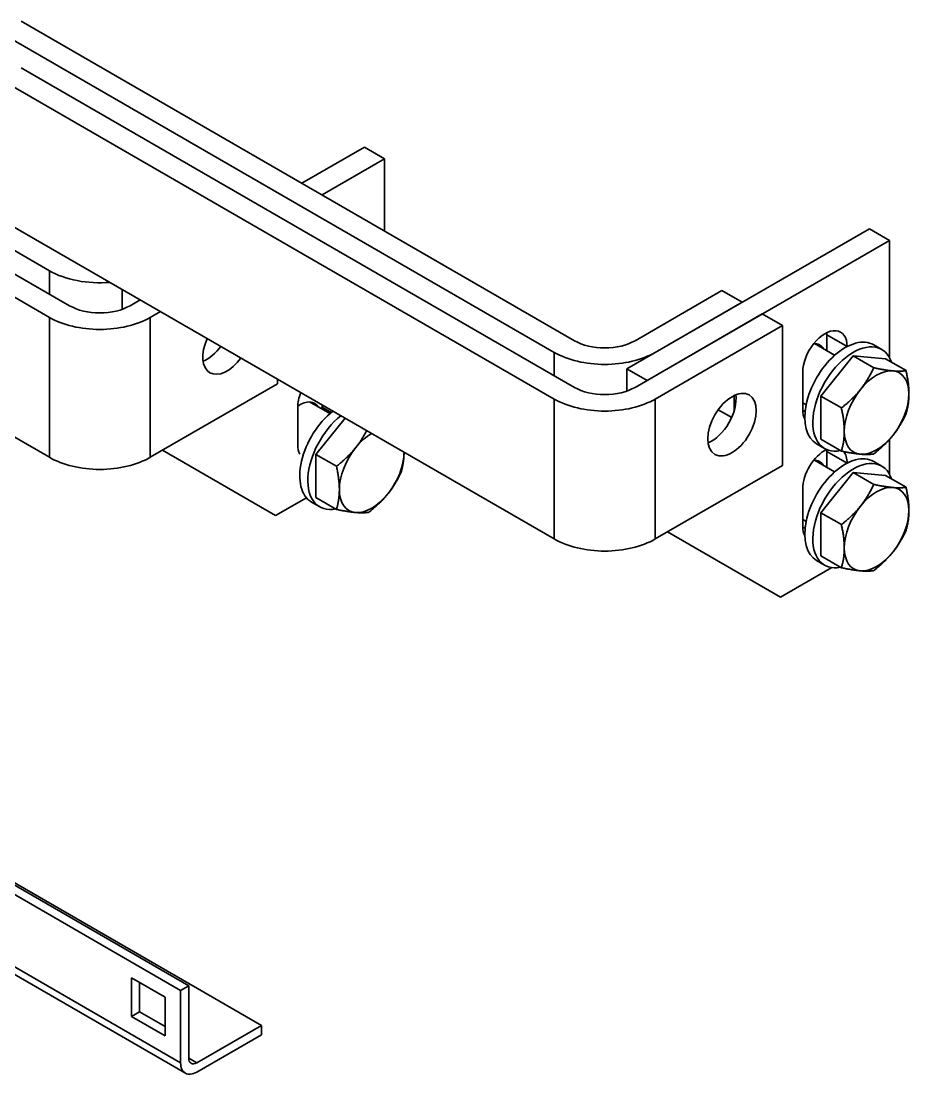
# Model space of a CAD drawing. Header units: millimetres. Extents: x -116965 to 323937, y 291661 to 566926.
# Drawn here: x -11643.5 to -11488.1, y 302155.3 to 302339.8 of the extents above; entities that cross this region are included whole.
import ezdxf

# ---------------------------------------------------------------- set-up
doc = ezdxf.new("R2010")
doc.units = ezdxf.units.MM
doc.layers.add('Visible Edges(Schneider)', color=7, linetype='Continuous', lineweight=35)
doc.layers.add('Visible Tangent Edges(Schneider)', color=7, linetype='Continuous', lineweight=35)

msp = doc.modelspace()

# ---------------------------------------------------------------- linework, layer by layer
at = {"layer": 'Visible Edges(Schneider)'}
for p, q in [((-11643.54578, 302339.763019), (-11546.672151, 302283.833003)), ((-11550.207685, 302281.791761), (-11647.081314, 302337.721777)), ((-11643.54578, 302331.598053), (-11546.672151, 302275.668037)), ((-11550.207685, 302273.626795), (-11647.081314, 302329.556811)), ((-11583.441703, 302317.717611), (-11594.401858, 302311.389762)), ((-11579.906169, 302315.676369), (-11583.441703, 302317.717611)), ((-11590.866324, 302309.348521), (-11579.906169, 302315.676369)), ((-11579.906169, 302315.676369), (-11579.906169, 302303.020672)), ((-11647.081314, 302305.061914), (-11550.207685, 302249.131898)), ((-11638.596032, 302296.080451), (-11650.616848, 302303.020672)), ((-11495.053356, 302303.428921), (-11537.479763, 302278.934023)), ((-11491.517822, 302301.387679), (-11495.053356, 302303.428921)), ((-11533.944229, 302276.892782), (-11491.517822, 302301.387679)), ((-11491.517822, 302301.387679), (-11491.517822, 302280.860056)), ((-11647.081314, 302296.896948), (-11635.060498, 302289.956727)), ((-11638.596032, 302287.915486), (-11650.616848, 302294.855707)), ((-11625.86811, 302292.814465), (-11625.86811, 302289.316113)), ((-11536.065549, 302283.833003), (-11520.862753, 302292.610341)), ((-11520.862753, 302292.610341), (-11517.327219, 302290.5691)), ((-11624.453897, 302289.956727), (-11622.68613, 302290.977348)), ((-11517.327219, 302290.5691), (-11532.530015, 302281.791761)), ((-11619.150596, 302288.936106), (-11620.918363, 302287.915486)), ((-11536.065549, 302275.668037), (-11513.791685, 302288.527858)), ((-11513.791685, 302288.527858), (-11510.256151, 302286.486617)), ((-11510.256151, 302286.486617), (-11532.530015, 302273.626795)), ((-11510.256151, 302286.486617), (-11510.256151, 302261.991719)), ((-11501.126123, 302281.273419), (-11504.667455, 302283.318008)), ((-11502.477977, 302282.053912), (-11502.477977, 302284.853623)), ((-11498.942443, 302282.812382), (-11498.942443, 302282.802169)), ((-11492.881783, 302282.28705), (-11494.295996, 302283.103546)), ((-11503.538637, 302274.132045), (-11497.881783, 302281.169268)), ((-11497.881783, 302281.169268), (-11494.285813, 302279.093134)), ((-11497.881783, 302281.169268), (-11492.224929, 302280.664018)), ((-11492.224929, 302280.664018), (-11488.628959, 302278.587884)), ((-11537.479763, 302278.934023), (-11537.479763, 302275.027422)), ((-11533.944229, 302276.892782), (-11537.479763, 302278.934023)), ((-11506.720618, 302271.789678), (-11506.720618, 302278.321651)), ((-11620.918363, 302263.420588), (-11598.644499, 302276.280409)), ((-11598.644499, 302276.280409), (-11598.644499, 302277.096906)), ((-11518.741433, 302274.222128), (-11518.741433, 302271.464781)), ((-11503.538637, 302274.132045), (-11499.942668, 302272.055911)), ((-11503.538637, 302266.589573), (-11503.538637, 302274.132045)), ((-11595.108965, 302265.665954), (-11595.108965, 302272.197926)), ((-11589.514471, 302271.067212), (-11593.055802, 302273.1118)), ((-11590.866324, 302272.197926), (-11590.866324, 302272.606175)), ((-11506.126123, 302272.613165), (-11506.720618, 302272.956396)), ((-11650.616848, 302270.360809), (-11638.596032, 302263.420588)), ((-11591.926985, 302263.925838), (-11586.824933, 302270.272876)), ((-11503.538637, 302266.589573), (-11499.942668, 302264.513439)), ((-11502.881783, 302264.966541), (-11504.295996, 302265.783038)), ((-11491.517822, 302266.568136), (-11491.517822, 302260.447642)), ((-11598.998052, 302253.214381), (-11618.797042, 302264.645333)), ((-11591.926985, 302263.925838), (-11588.331015, 302261.849704)), ((-11591.926985, 302256.383366), (-11591.926985, 302263.925838)), ((-11501.126123, 302260.861005), (-11504.667455, 302262.905593)), ((-11502.477977, 302261.641498), (-11502.477977, 302264.441209)), ((-11532.530015, 302249.131898), (-11510.256151, 302261.991719)), ((-11498.942443, 302262.399967), (-11498.942443, 302262.389755)), ((-11492.881783, 302261.874635), (-11494.295996, 302262.691132)), ((-11503.538637, 302253.719631), (-11497.881783, 302260.756853)), ((-11497.881783, 302260.756853), (-11494.285813, 302258.680719)), ((-11497.881783, 302260.756853), (-11492.224929, 302260.251603)), ((-11492.224929, 302260.251603), (-11488.628959, 302258.175469)), ((-11506.720618, 302251.377264), (-11506.720618, 302257.909236)), ((-11593.58985, 302256.336808), (-11598.998052, 302253.214381)), ((-11591.27013, 302254.760334), (-11592.684344, 302255.576831)), ((-11591.926985, 302256.383366), (-11588.331015, 302254.307232)), ((-11503.538637, 302253.719631), (-11499.942668, 302251.643497)), ((-11503.538637, 302246.177158), (-11503.538637, 302253.719631)), ((-11506.126123, 302252.200751), (-11506.720618, 302252.543982)), ((-11510.609705, 302238.925691), (-11530.408695, 302250.356643)), ((-11502.881783, 302244.554127), (-11504.295996, 302245.370623)), ((-11503.538637, 302246.177158), (-11499.942668, 302244.101025)), ((-11501.606699, 302244.123579), (-11510.609705, 302238.925691)), ((-11615.615062, 302170.135854), (-11665.112537, 302198.713234)), ((-11663.698323, 302199.529731), (-11614.200848, 302170.95235)), ((-11663.34477, 302199.733855), (-11601.472926, 302164.012129)), ((-11675.012031, 302190.420197), (-11614.786635, 302155.649048)), ((-11624.206409, 302172.360807), (-11618.337423, 302168.972346)), ((-11624.206409, 302165.583885), (-11624.206409, 302172.360807)), ((-11622.792196, 302171.54431), (-11622.792196, 302166.400382)), ((-11614.200848, 302170.95235), (-11615.615062, 302170.135854)), ((-11614.200848, 302170.95235), (-11614.200848, 302158.296653)), ((-11618.337423, 302168.972346), (-11618.337423, 302162.195425)), ((-11615.615062, 302157.480157), (-11615.615062, 302170.135854)), ((-11622.792196, 302166.400382), (-11624.206409, 302165.583885)), ((-11618.337423, 302162.195425), (-11624.206409, 302165.583885)), ((-11622.792196, 302166.400382), (-11618.337423, 302163.828418)), ((-11612.786635, 302157.480157), (-11601.472926, 302164.012129)), ((-11601.472926, 302164.012129), (-11601.472926, 302162.379136)), ((-11601.472926, 302162.379136), (-11612.786635, 302155.847164))]:
    msp.add_line(p, q, dxfattribs=at)
at = {"layer": 'Visible Edges(Schneider)', "flags": 128}
for points in [[(-11496.608991, 302275.282816), (-11496.496488, 302275.424365), (-11496.385991, 302275.566586), (-11496.277397, 302275.709585), (-11496.170608, 302275.853468), (-11496.065526, 302275.998342), (-11495.962062, 302276.144315), (-11495.860126, 302276.291492), (-11495.759632, 302276.439987), (-11495.660497, 302276.589906), (-11495.56264, 302276.741365), (-11495.465984, 302276.894476), (-11495.370451, 302277.049358), (-11495.275967, 302277.20613), (-11495.182459, 302277.364913), (-11495.089855, 302277.525834), (-11494.998086, 302277.689023), (-11494.907082, 302277.854611), (-11494.816774, 302278.022738), (-11494.727097, 302278.193544), (-11494.637981, 302278.367178), (-11494.549362, 302278.543791), (-11494.461171, 302278.723544), (-11494.373344, 302278.906601), (-11494.285813, 302279.093134)], [(-11494.285813, 302279.093134), (-11494.113024, 302279.056896), (-11493.944161, 302279.02204), (-11493.779059, 302278.988526), (-11493.617561, 302278.956318), (-11493.459516, 302278.925382), (-11493.304782, 302278.895687), (-11493.153221, 302278.867203), (-11493.004702, 302278.839903), (-11492.859099, 302278.813762), (-11492.71629, 302278.788756), (-11492.57616, 302278.764864), (-11492.438597, 302278.742065), (-11492.303492, 302278.720341), (-11492.170743, 302278.699678), (-11492.040248, 302278.680058), (-11491.91191, 302278.66147), (-11491.785636, 302278.6439), (-11491.661335, 302278.627341), (-11491.538917, 302278.611782), (-11491.418296, 302278.597217), (-11491.299389, 302278.583639), (-11491.182113, 302278.571046), (-11491.066388, 302278.559434), (-11490.952136, 302278.548803)], [(-11490.952136, 302278.548803), (-11490.839633, 302278.539181), (-11490.729136, 302278.530588), (-11490.620543, 302278.523007), (-11490.513753, 302278.516426), (-11490.408672, 302278.510832), (-11490.305208, 302278.506217), (-11490.203272, 302278.502569), (-11490.102778, 302278.499884), (-11490.003642, 302278.498156), (-11489.905786, 302278.49738), (-11489.80913, 302278.497554), (-11489.713597, 302278.498678), (-11489.619112, 302278.500751), (-11489.525604, 302278.503776), (-11489.433001, 302278.507756), (-11489.341232, 302278.512696), (-11489.250227, 302278.518602), (-11489.15992, 302278.525483), (-11489.070242, 302278.533348), (-11488.981127, 302278.542208), (-11488.892507, 302278.552077), (-11488.804317, 302278.562968), (-11488.71649, 302278.574897), (-11488.628959, 302278.587884)], [(-11488.628959, 302278.587884), (-11488.58633, 302278.389726), (-11488.545811, 302278.195206), (-11488.507356, 302278.004141), (-11488.470917, 302277.816358), (-11488.436452, 302277.631686), (-11488.403924, 302277.449965), (-11488.373297, 302277.271037), (-11488.34454, 302277.094752), (-11488.317623, 302276.920963), (-11488.29252, 302276.749529), (-11488.269209, 302276.580311), (-11488.247669, 302276.413177), (-11488.227883, 302276.247995), (-11488.209837, 302276.084639), (-11488.193518, 302275.922983), (-11488.178917, 302275.762904), (-11488.166027, 302275.604283), (-11488.154844, 302275.447002), (-11488.145367, 302275.290942), (-11488.137597, 302275.135989), (-11488.131539, 302274.982026), (-11488.127198, 302274.82894), (-11488.124584, 302274.676617), (-11488.123709, 302274.524942)], [(-11499.942667, 302272.055911), (-11499.769878, 302272.19322), (-11499.601015, 302272.329491), (-11499.435913, 302272.464838), (-11499.274415, 302272.599376), (-11499.11637, 302272.733213), (-11498.961636, 302272.86646), (-11498.810075, 302272.999221), (-11498.661556, 302273.131604), (-11498.515953, 302273.263711), (-11498.373144, 302273.395646), (-11498.233014, 302273.527512), (-11498.095451, 302273.659412), (-11497.960346, 302273.791447), (-11497.827597, 302273.92372), (-11497.697102, 302274.056335), (-11497.568765, 302274.189395), (-11497.44249, 302274.323004), (-11497.318189, 302274.45727), (-11497.195771, 302274.592299), (-11497.07515, 302274.728201), (-11496.956243, 302274.865089), (-11496.838967, 302275.003075), (-11496.723243, 302275.142278), (-11496.608991, 302275.282816)], [(-11488.123709, 302274.524942), (-11488.124584, 302274.374277), (-11488.127198, 302274.224971), (-11488.131539, 302274.076898), (-11488.137597, 302273.929932), (-11488.145367, 302273.78395), (-11488.154844, 302273.638833), (-11488.166027, 302273.494464), (-11488.178917, 302273.350728), (-11488.193518, 302273.207509), (-11488.209837, 302273.064697), (-11488.227883, 302272.922178), (-11488.247669, 302272.779843), (-11488.269209, 302272.637581), (-11488.29252, 302272.495281), (-11488.317623, 302272.352833), (-11488.34454, 302272.210125), (-11488.373297, 302272.067046), (-11488.403924, 302271.923483), (-11488.436452, 302271.779322), (-11488.470917, 302271.634446), (-11488.507356, 302271.488739), (-11488.545811, 302271.34208), (-11488.58633, 302271.194346), (-11488.628959, 302271.045412)], [(-11499.437418, 302267.992969), (-11499.438292, 302268.144644), (-11499.440906, 302268.296967), (-11499.445247, 302268.450053), (-11499.451306, 302268.604016), (-11499.459076, 302268.758969), (-11499.468553, 302268.915029), (-11499.479735, 302269.072311), (-11499.492626, 302269.230932), (-11499.507226, 302269.39101), (-11499.523546, 302269.552666), (-11499.541592, 302269.716023), (-11499.561378, 302269.881204), (-11499.582918, 302270.048338), (-11499.606229, 302270.217556), (-11499.631331, 302270.38899), (-11499.658248, 302270.562779), (-11499.687006, 302270.739064), (-11499.717632, 302270.917992), (-11499.75016, 302271.099713), (-11499.784625, 302271.284385), (-11499.821065, 302271.472169), (-11499.85952, 302271.663233), (-11499.900038, 302271.857753), (-11499.942667, 302272.055911)], [(-11488.628959, 302271.045412), (-11488.71649, 302270.858879), (-11488.804317, 302270.675822), (-11488.892507, 302270.496069), (-11488.981127, 302270.319455), (-11489.070242, 302270.145822), (-11489.15992, 302269.975015), (-11489.250227, 302269.806889), (-11489.341232, 302269.6413), (-11489.433001, 302269.478112), (-11489.525604, 302269.31719), (-11489.619112, 302269.158407), (-11489.713597, 302269.001636), (-11489.80913, 302268.846754), (-11489.905786, 302268.693643), (-11490.003642, 302268.542184), (-11490.102778, 302268.392265), (-11490.203272, 302268.24377), (-11490.305208, 302268.096592), (-11490.408672, 302267.95062), (-11490.513753, 302267.805746), (-11490.620543, 302267.661863), (-11490.729136, 302267.518864), (-11490.839633, 302267.376643), (-11490.952136, 302267.235094)], [(-11584.997338, 302265.076609), (-11584.905119, 302265.192399), (-11584.814255, 302265.308626), (-11584.724692, 302265.425349), (-11584.636372, 302265.542625), (-11584.549242, 302265.660513), (-11584.463251, 302265.779071), (-11584.378348, 302265.898358), (-11584.294484, 302266.018432), (-11584.211612, 302266.139355), (-11584.129685, 302266.261185), (-11584.048658, 302266.383984), (-11583.968487, 302266.507814), (-11583.889129, 302266.632736), (-11583.810542, 302266.758817), (-11583.732684, 302266.886118), (-11583.655516, 302267.014707), (-11583.578996, 302267.144651), (-11583.503086, 302267.27602), (-11583.427748, 302267.408883), (-11583.352943, 302267.543313), (-11583.278633, 302267.679384), (-11583.204781, 302267.817172), (-11583.131351, 302267.956755), (-11583.058306, 302268.098213)], [(-11499.942667, 302264.513439), (-11499.900038, 302264.662373), (-11499.85952, 302264.810107), (-11499.821065, 302264.956767), (-11499.784625, 302265.102474), (-11499.75016, 302265.247349), (-11499.717632, 302265.39151), (-11499.687006, 302265.535073), (-11499.658248, 302265.678152), (-11499.631331, 302265.82086), (-11499.606229, 302265.963308), (-11499.582918, 302266.105608), (-11499.561378, 302266.247871), (-11499.541592, 302266.390206), (-11499.523546, 302266.532724), (-11499.507226, 302266.675536), (-11499.492626, 302266.818755), (-11499.479735, 302266.962491), (-11499.468553, 302267.106861), (-11499.459076, 302267.251977), (-11499.451306, 302267.397959), (-11499.445247, 302267.544926), (-11499.440906, 302267.692999), (-11499.438292, 302267.842304), (-11499.437418, 302267.992969)], [(-11490.952136, 302267.235094), (-11491.066388, 302267.094556), (-11491.182113, 302266.955353), (-11491.299389, 302266.817367), (-11491.418296, 302266.680479), (-11491.538917, 302266.544577), (-11491.661335, 302266.409548), (-11491.785636, 302266.275282), (-11491.91191, 302266.141673), (-11492.040248, 302266.008613), (-11492.170743, 302265.875998), (-11492.303492, 302265.743725), (-11492.438597, 302265.61169), (-11492.57616, 302265.47979), (-11492.71629, 302265.347924), (-11492.859099, 302265.215988), (-11493.004702, 302265.083881), (-11493.153221, 302264.951499), (-11493.304782, 302264.818737), (-11493.459516, 302264.685491), (-11493.617561, 302264.551653), (-11493.779059, 302264.417116), (-11493.944161, 302264.281769), (-11494.113024, 302264.145498), (-11494.285813, 302264.008189)], [(-11588.331015, 302261.849704), (-11588.158226, 302261.987013), (-11587.989363, 302262.123284), (-11587.824261, 302262.258631), (-11587.662762, 302262.393169), (-11587.504718, 302262.527006), (-11587.349984, 302262.660252), (-11587.198423, 302262.793014), (-11587.049904, 302262.925396), (-11586.9043, 302263.057504), (-11586.761492, 302263.189439), (-11586.621362, 302263.321305), (-11586.483798, 302263.453205), (-11586.348694, 302263.58524), (-11586.215944, 302263.717513), (-11586.08545, 302263.850127), (-11585.957112, 302263.983187), (-11585.830838, 302264.116797), (-11585.706537, 302264.251063), (-11585.584118, 302264.386092), (-11585.463498, 302264.521994), (-11585.344591, 302264.658882), (-11585.227315, 302264.796868), (-11585.11159, 302264.93607), (-11584.997338, 302265.076609)], [(-11576.512057, 302264.318735), (-11576.512931, 302264.168069), (-11576.515545, 302264.018764), (-11576.519886, 302263.870691), (-11576.525945, 302263.723724), (-11576.533715, 302263.577743), (-11576.543192, 302263.432626), (-11576.554374, 302263.288257), (-11576.567264, 302263.14452), (-11576.581865, 302263.001302), (-11576.598185, 302262.858489), (-11576.616231, 302262.715971), (-11576.636017, 302262.573636), (-11576.657557, 302262.431374), (-11576.680868, 302262.289074), (-11576.70597, 302262.146625), (-11576.732887, 302262.003918), (-11576.761644, 302261.860838), (-11576.792271, 302261.717275), (-11576.824799, 302261.573114), (-11576.859264, 302261.428239), (-11576.895704, 302261.282532), (-11576.934159, 302261.135873), (-11576.974677, 302260.988139), (-11577.017306, 302260.839204)], [(-11496.608991, 302263.969108), (-11496.723243, 302263.97974), (-11496.838967, 302263.991351), (-11496.956243, 302264.003945), (-11497.07515, 302264.017522), (-11497.195771, 302264.032087), (-11497.318189, 302264.047646), (-11497.44249, 302264.064206), (-11497.568765, 302264.081775), (-11497.697102, 302264.100363), (-11497.827597, 302264.119983), (-11497.960346, 302264.140647), (-11498.095451, 302264.16237), (-11498.233014, 302264.185168), (-11498.373144, 302264.209061), (-11498.515953, 302264.234067), (-11498.661556, 302264.260208), (-11498.810075, 302264.287508), (-11498.961636, 302264.315992), (-11499.11637, 302264.345687), (-11499.274415, 302264.376623), (-11499.435913, 302264.408831), (-11499.601015, 302264.442345), (-11499.769878, 302264.477202), (-11499.942667, 302264.513439)], [(-11494.285813, 302264.008189), (-11494.373344, 302263.995203), (-11494.461171, 302263.983273), (-11494.549362, 302263.972382), (-11494.637981, 302263.962513), (-11494.727097, 302263.953653), (-11494.816774, 302263.945788), (-11494.907082, 302263.938907), (-11494.998086, 302263.933), (-11495.089855, 302263.928061), (-11495.182459, 302263.924081), (-11495.275967, 302263.921056), (-11495.370451, 302263.918983), (-11495.465984, 302263.91786), (-11495.56264, 302263.917685), (-11495.660497, 302263.918461), (-11495.759632, 302263.92019), (-11495.860126, 302263.922875), (-11495.962062, 302263.926522), (-11496.065526, 302263.931138), (-11496.170608, 302263.936731), (-11496.277397, 302263.943312), (-11496.385991, 302263.950893), (-11496.496488, 302263.959486), (-11496.608991, 302263.969108)], [(-11587.825765, 302257.786762), (-11587.82664, 302257.938437), (-11587.829254, 302258.09076), (-11587.833595, 302258.243846), (-11587.839654, 302258.397809), (-11587.847423, 302258.552762), (-11587.856901, 302258.708822), (-11587.868083, 302258.866103), (-11587.880973, 302259.024724), (-11587.895574, 302259.184803), (-11587.911893, 302259.346459), (-11587.92994, 302259.509815), (-11587.949726, 302259.674997), (-11587.971265, 302259.842131), (-11587.994576, 302260.011349), (-11588.019679, 302260.182783), (-11588.046596, 302260.356572), (-11588.075353, 302260.532857), (-11588.10598, 302260.711785), (-11588.138508, 302260.893506), (-11588.172973, 302261.078178), (-11588.209412, 302261.265961), (-11588.247868, 302261.457026), (-11588.288386, 302261.651546), (-11588.331015, 302261.849704)], [(-11577.017306, 302260.839204), (-11577.104837, 302260.652671), (-11577.192664, 302260.469614), (-11577.280855, 302260.289862), (-11577.369475, 302260.113248), (-11577.45859, 302259.939615), (-11577.548268, 302259.768808), (-11577.638575, 302259.600681), (-11577.729579, 302259.435093), (-11577.821349, 302259.271905), (-11577.913952, 302259.110983), (-11578.00746, 302258.9522), (-11578.101944, 302258.795429), (-11578.197477, 302258.640547), (-11578.294134, 302258.487435), (-11578.39199, 302258.335977), (-11578.491125, 302258.186057), (-11578.591619, 302258.037563), (-11578.693556, 302257.890385), (-11578.79702, 302257.744413), (-11578.902101, 302257.599539), (-11579.008891, 302257.455656), (-11579.117484, 302257.312657), (-11579.227981, 302257.170436), (-11579.340484, 302257.028887)], [(-11588.331015, 302254.307232), (-11588.288386, 302254.456166), (-11588.247868, 302254.6039), (-11588.209412, 302254.750559), (-11588.172973, 302254.896266), (-11588.138508, 302255.041142), (-11588.10598, 302255.185303), (-11588.075353, 302255.328866), (-11588.046596, 302255.471945), (-11588.019679, 302255.614653), (-11587.994576, 302255.757101), (-11587.971265, 302255.899401), (-11587.949726, 302256.041663), (-11587.92994, 302256.183998), (-11587.911893, 302256.326517), (-11587.895574, 302256.469329), (-11587.880973, 302256.612548), (-11587.868083, 302256.756284), (-11587.856901, 302256.900653), (-11587.847423, 302257.04577), (-11587.839654, 302257.191752), (-11587.833595, 302257.338718), (-11587.829254, 302257.486791), (-11587.82664, 302257.636097), (-11587.825765, 302257.786762)], [(-11496.608991, 302254.870402), (-11496.496488, 302255.01195), (-11496.385991, 302255.154171), (-11496.277397, 302255.29717), (-11496.170608, 302255.441054), (-11496.065526, 302255.585928), (-11495.962062, 302255.7319), (-11495.860126, 302255.879078), (-11495.759632, 302256.027572), (-11495.660497, 302256.177492), (-11495.56264, 302256.32895), (-11495.465984, 302256.482062), (-11495.370451, 302256.636943), (-11495.275967, 302256.793715), (-11495.182459, 302256.952498), (-11495.089855, 302257.11342), (-11494.998086, 302257.276608), (-11494.907082, 302257.442197), (-11494.816774, 302257.610323), (-11494.727097, 302257.781129), (-11494.637981, 302257.954763), (-11494.549362, 302258.131377), (-11494.461171, 302258.311129), (-11494.373344, 302258.494186), (-11494.285813, 302258.680719)], [(-11494.285813, 302258.680719), (-11494.113024, 302258.644482), (-11493.944161, 302258.609625), (-11493.779059, 302258.576111), (-11493.617561, 302258.543904), (-11493.459516, 302258.512967), (-11493.304782, 302258.483272), (-11493.153221, 302258.454789), (-11493.004702, 302258.427489), (-11492.859099, 302258.401348), (-11492.71629, 302258.376342), (-11492.57616, 302258.352449), (-11492.438597, 302258.32965), (-11492.303492, 302258.307927), (-11492.170743, 302258.287263), (-11492.040248, 302258.267643), (-11491.91191, 302258.249055), (-11491.785636, 302258.231486), (-11491.661335, 302258.214926), (-11491.538917, 302258.199367), (-11491.418296, 302258.184802), (-11491.299389, 302258.171225), (-11491.182113, 302258.158631), (-11491.066388, 302258.14702), (-11490.952136, 302258.136388)], [(-11490.952136, 302258.136388), (-11490.839633, 302258.126766), (-11490.729136, 302258.118173), (-11490.620543, 302258.110593), (-11490.513753, 302258.104011), (-11490.408672, 302258.098418), (-11490.305208, 302258.093802), (-11490.203272, 302258.090155), (-11490.102778, 302258.08747), (-11490.003642, 302258.085741), (-11489.905786, 302258.084965), (-11489.80913, 302258.08514), (-11489.713597, 302258.086263), (-11489.619112, 302258.088336), (-11489.525604, 302258.091361), (-11489.433001, 302258.095341), (-11489.341232, 302258.100281), (-11489.250227, 302258.106187), (-11489.15992, 302258.113068), (-11489.070242, 302258.120933), (-11488.981127, 302258.129794), (-11488.892507, 302258.139662), (-11488.804317, 302258.150553), (-11488.71649, 302258.162483), (-11488.628959, 302258.175469)], [(-11488.628959, 302258.175469), (-11488.58633, 302257.977311), (-11488.545811, 302257.782791), (-11488.507356, 302257.591727), (-11488.470917, 302257.403943), (-11488.436452, 302257.219272), (-11488.403924, 302257.03755), (-11488.373297, 302256.858622), (-11488.34454, 302256.682337), (-11488.317623, 302256.508548), (-11488.29252, 302256.337114), (-11488.269209, 302256.167897), (-11488.247669, 302256.000762), (-11488.227883, 302255.835581), (-11488.209837, 302255.672224), (-11488.193518, 302255.510568), (-11488.178917, 302255.35049), (-11488.166027, 302255.191869), (-11488.154844, 302255.034588), (-11488.145367, 302254.878528), (-11488.137597, 302254.723574), (-11488.131539, 302254.569612), (-11488.127198, 302254.416526), (-11488.124584, 302254.264202), (-11488.123709, 302254.112527)], [(-11579.340484, 302257.028887), (-11579.454736, 302256.888348), (-11579.570461, 302256.749146), (-11579.687737, 302256.61116), (-11579.806643, 302256.474272), (-11579.927264, 302256.33837), (-11580.049682, 302256.203341), (-11580.173984, 302256.069075), (-11580.300258, 302255.935465), (-11580.428595, 302255.802405), (-11580.55909, 302255.669791), (-11580.69184, 302255.537518), (-11580.826944, 302255.405482), (-11580.964508, 302255.273583), (-11581.104638, 302255.141716), (-11581.247446, 302255.009781), (-11581.39305, 302254.877674), (-11581.541568, 302254.745292), (-11581.693129, 302254.61253), (-11581.847863, 302254.479284), (-11582.005908, 302254.345446), (-11582.167407, 302254.210909), (-11582.332508, 302254.075561), (-11582.501372, 302253.939291), (-11582.674161, 302253.801982)], [(-11584.997338, 302253.762901), (-11585.11159, 302253.773532), (-11585.227315, 302253.785144), (-11585.344591, 302253.797737), (-11585.463498, 302253.811315), (-11585.584118, 302253.82588), (-11585.706537, 302253.841438), (-11585.830838, 302253.857998), (-11585.957112, 302253.875568), (-11586.08545, 302253.894156), (-11586.215944, 302253.913776), (-11586.348694, 302253.93444), (-11586.483798, 302253.956163), (-11586.621362, 302253.978961), (-11586.761492, 302254.002854), (-11586.9043, 302254.02786), (-11587.049904, 302254.054001), (-11587.198423, 302254.081301), (-11587.349984, 302254.109785), (-11587.504718, 302254.13948), (-11587.662762, 302254.170416), (-11587.824261, 302254.202624), (-11587.989363, 302254.236138), (-11588.158226, 302254.270995), (-11588.331015, 302254.307232)], [(-11582.674161, 302253.801982), (-11582.761692, 302253.788996), (-11582.849519, 302253.777066), (-11582.937709, 302253.766175), (-11583.026329, 302253.756306), (-11583.115444, 302253.747446), (-11583.205122, 302253.73958), (-11583.295429, 302253.732699), (-11583.386434, 302253.726793), (-11583.478203, 302253.721853), (-11583.570806, 302253.717873), (-11583.664314, 302253.714849), (-11583.758798, 302253.712776), (-11583.854331, 302253.711652), (-11583.950988, 302253.711478), (-11584.048844, 302253.712254), (-11584.14798, 302253.713982), (-11584.248473, 302253.716667), (-11584.35041, 302253.720314), (-11584.453874, 302253.72493), (-11584.558955, 302253.730524), (-11584.665745, 302253.737105), (-11584.774338, 302253.744686), (-11584.884835, 302253.753279), (-11584.997338, 302253.762901)], [(-11499.942667, 302251.643497), (-11499.769878, 302251.780806), (-11499.601015, 302251.917076), (-11499.435913, 302252.052424), (-11499.274415, 302252.186961), (-11499.11637, 302252.320799), (-11498.961636, 302252.454045), (-11498.810075, 302252.586807), (-11498.661556, 302252.719189), (-11498.515953, 302252.851296), (-11498.373144, 302252.983232), (-11498.233014, 302253.115098), (-11498.095451, 302253.246997), (-11497.960346, 302253.379033), (-11497.827597, 302253.511306), (-11497.697102, 302253.64392), (-11497.568765, 302253.77698), (-11497.44249, 302253.91059), (-11497.318189, 302254.044856), (-11497.195771, 302254.179885), (-11497.07515, 302254.315787), (-11496.956243, 302254.452674), (-11496.838967, 302254.590661), (-11496.723243, 302254.729863), (-11496.608991, 302254.870402)], [(-11488.123709, 302254.112527), (-11488.124584, 302253.961862), (-11488.127198, 302253.812557), (-11488.131539, 302253.664484), (-11488.137597, 302253.517517), (-11488.145367, 302253.371535), (-11488.154844, 302253.226419), (-11488.166027, 302253.08205), (-11488.178917, 302252.938313), (-11488.193518, 302252.795095), (-11488.209837, 302252.652282), (-11488.227883, 302252.509764), (-11488.247669, 302252.367429), (-11488.269209, 302252.225167), (-11488.29252, 302252.082866), (-11488.317623, 302251.940418), (-11488.34454, 302251.79771), (-11488.373297, 302251.654631), (-11488.403924, 302251.511068), (-11488.436452, 302251.366907), (-11488.470917, 302251.222032), (-11488.507356, 302251.076325), (-11488.545811, 302250.929665), (-11488.58633, 302250.781932), (-11488.628959, 302250.632997)], [(-11499.437418, 302247.580554), (-11499.438292, 302247.73223), (-11499.440906, 302247.884553), (-11499.445247, 302248.037639), (-11499.451306, 302248.191601), (-11499.459076, 302248.346555), (-11499.468553, 302248.502615), (-11499.479735, 302248.659896), (-11499.492626, 302248.818517), (-11499.507226, 302248.978595), (-11499.523546, 302249.140252), (-11499.541592, 302249.303608), (-11499.561378, 302249.46879), (-11499.582918, 302249.635924), (-11499.606229, 302249.805141), (-11499.631331, 302249.976576), (-11499.658248, 302250.150364), (-11499.687006, 302250.32665), (-11499.717632, 302250.505578), (-11499.75016, 302250.687299), (-11499.784625, 302250.871971), (-11499.821065, 302251.059754), (-11499.85952, 302251.250818), (-11499.900038, 302251.445339), (-11499.942667, 302251.643497)], [(-11488.628959, 302250.632997), (-11488.71649, 302250.446464), (-11488.804317, 302250.263407), (-11488.892507, 302250.083655), (-11488.981127, 302249.907041), (-11489.070242, 302249.733407), (-11489.15992, 302249.562601), (-11489.250227, 302249.394474), (-11489.341232, 302249.228886), (-11489.433001, 302249.065697), (-11489.525604, 302248.904776), (-11489.619112, 302248.745993), (-11489.713597, 302248.589221), (-11489.80913, 302248.434339), (-11489.905786, 302248.281228), (-11490.003642, 302248.12977), (-11490.102778, 302247.97985), (-11490.203272, 302247.831356), (-11490.305208, 302247.684178), (-11490.408672, 302247.538206), (-11490.513753, 302247.393332), (-11490.620543, 302247.249448), (-11490.729136, 302247.106449), (-11490.839633, 302246.964229), (-11490.952136, 302246.82268)], [(-11499.942667, 302244.101024), (-11499.900038, 302244.249959), (-11499.85952, 302244.397693), (-11499.821065, 302244.544352), (-11499.784625, 302244.690059), (-11499.75016, 302244.834934), (-11499.717632, 302244.979095), (-11499.687006, 302245.122658), (-11499.658248, 302245.265738), (-11499.631331, 302245.408445), (-11499.606229, 302245.550894), (-11499.582918, 302245.693194), (-11499.561378, 302245.835456), (-11499.541592, 302245.977791), (-11499.523546, 302246.120309), (-11499.507226, 302246.263122), (-11499.492626, 302246.40634), (-11499.479735, 302246.550077), (-11499.468553, 302246.694446), (-11499.459076, 302246.839563), (-11499.451306, 302246.985544), (-11499.445247, 302247.132511), (-11499.440906, 302247.280584), (-11499.438292, 302247.429889), (-11499.437418, 302247.580554)], [(-11490.952136, 302246.82268), (-11491.066388, 302246.682141), (-11491.182113, 302246.542939), (-11491.299389, 302246.404952), (-11491.418296, 302246.268065), (-11491.538917, 302246.132163), (-11491.661335, 302245.997133), (-11491.785636, 302245.862868), (-11491.91191, 302245.729258), (-11492.040248, 302245.596198), (-11492.170743, 302245.463584), (-11492.303492, 302245.33131), (-11492.438597, 302245.199275), (-11492.57616, 302245.067375), (-11492.71629, 302244.935509), (-11492.859099, 302244.803574), (-11493.004702, 302244.671467), (-11493.153221, 302244.539084), (-11493.304782, 302244.406323), (-11493.459516, 302244.273077), (-11493.617561, 302244.139239), (-11493.779059, 302244.004702), (-11493.944161, 302243.869354), (-11494.113024, 302243.733084), (-11494.285813, 302243.595775)], [(-11496.608991, 302243.556694), (-11496.723243, 302243.567325), (-11496.838967, 302243.578937), (-11496.956243, 302243.59153), (-11497.07515, 302243.605107), (-11497.195771, 302243.619673), (-11497.318189, 302243.635231), (-11497.44249, 302243.651791), (-11497.568765, 302243.66936), (-11497.697102, 302243.687949), (-11497.827597, 302243.707569), (-11497.960346, 302243.728232), (-11498.095451, 302243.749956), (-11498.233014, 302243.772754), (-11498.373144, 302243.796646), (-11498.515953, 302243.821653), (-11498.661556, 302243.847794), (-11498.810075, 302243.875094), (-11498.961636, 302243.903577), (-11499.11637, 302243.933273), (-11499.274415, 302243.964208), (-11499.435913, 302243.996417), (-11499.601015, 302244.02993), (-11499.769878, 302244.064787), (-11499.942667, 302244.101024)], [(-11494.285813, 302243.595775), (-11494.373344, 302243.582788), (-11494.461171, 302243.570858), (-11494.549362, 302243.559968), (-11494.637981, 302243.550099), (-11494.727097, 302243.541238), (-11494.816774, 302243.533373), (-11494.907082, 302243.526492), (-11494.998086, 302243.520586), (-11495.089855, 302243.515646), (-11495.182459, 302243.511666), (-11495.275967, 302243.508641), (-11495.370451, 302243.506568), (-11495.465984, 302243.505445), (-11495.56264, 302243.505271), (-11495.660497, 302243.506046), (-11495.759632, 302243.507775), (-11495.860126, 302243.51046), (-11495.962062, 302243.514107), (-11496.065526, 302243.518723), (-11496.170608, 302243.524316), (-11496.277397, 302243.530898), (-11496.385991, 302243.538478), (-11496.496488, 302243.547072), (-11496.608991, 302243.556694)]]:
    msp.add_lwpolyline(points, dxfattribs=at)
at = {"layer": 'Visible Edges(Schneider)'}
for centre, major_axis, start_param, end_param in [((-11629.757197, 302301.183555), (12.5, 0), 3.926990817, 4.854286035), ((-11629.757197, 302293.018589), (7.5, 0), 3.926990817, 5.4977871438), ((-11629.757197, 302293.018589), (12.5, 0), 3.926990817, 5.4977871438), ((-11502.83153, 302280.567016), (2.75, 4.76314), 5.4977871438, 8.6393797974), ((-11506.367064, 302282.608258), (2.75, 4.76314), 5.4977871438, 5.5850056489), ((-11607.483334, 302283.424754), (-3, -5.196152), 4.8900995812, 7.6762710331), ((-11541.36885, 302286.894865), (7.5, 0), 3.926990817, 5.4977871438), ((-11499.295996, 302274.443292), (5, 8.660254), 0, 3.1415926536), ((-11497.881783, 302273.626795), (5, 8.660254), 5.8147682352, 9.8931950327), ((-11506.367064, 302278.525775), (2.625, 4.546633), 5.9733406674, 6.629621585), ((-11507.781278, 302279.342272), (2.625, 4.546633), 5.9733406674, 6.0104423504), ((-11611.018868, 302285.465996), (3, 5.196152), 3.7717298997, 4.5346783795), ((-11541.36885, 302286.894865), (-12.5, 0), 0.7853981634, 2.3561944902), ((-11493.780563, 302271.258955), (4, 6.928203), 0.2617993878, 1.308996939), ((-11493.780563, 302271.258955), (4, 6.928203), 5.4977871438, 6.544984695), ((-11591.219878, 302274.443292), (2.75, 4.76314), 1.8308472245, 2.3561944902), ((-11541.36885, 302278.729899), (7.5, 0), 3.926990817, 5.4977871438), ((-11522.63052, 302271.177306), (3, 5.196152), 3.7717298997, 5.6530480611), ((-11493.780563, 302271.258955), (-4, -6.928203), 4.4505895926, 5.4977871438), ((-11493.780563, 302271.258955), (4, 6.928203), 4.4505895926, 5.4977871438), ((-11594.755412, 302268.319568), (2.625, 4.546633), 5.9733406674, 7.1630727442), ((-11596.169625, 302269.136064), (2.625, 4.546633), 5.9733406674, 6.0104423504), ((-11594.755412, 302269.952561), (2.75, 4.76314), 5.4225569855, 5.4977871438), ((-11541.36885, 302278.729899), (-12.5, 0), 0.7853981634, 2.3561944902), ((-11587.684344, 302264.237085), (-5, -8.660254), 4.1111247637, 6.2831853072), ((-11586.27013, 302263.420588), (-5, -8.660254), 4.1111247637, 6.7516023791), ((-11502.83153, 302274.035044), (-2.75, -4.76314), 5.4977871438, 5.9294621842), ((-11506.367064, 302276.076285), (2.75, 4.76314), 3.8397723119, 3.9475954073), ((-11582.168911, 302261.052748), (-4, -6.928203), 3.926990817, 4.4505895926), ((-11493.780563, 302271.258955), (-4, -6.928203), 5.4977871438, 6.544984695), ((-11493.780563, 302271.258955), (-4, -6.928203), 0.2617993878, 1.308996939), ((-11591.219878, 302267.911319), (-2.75, -4.76314), 5.4977871438, 5.9317333852), ((-11582.168911, 302261.052748), (-4, -6.928203), 4.4505895926, 5.4977871438), ((-11502.83153, 302260.154602), (2.75, 4.76314), 0.7121744152, 2.3561944902), ((-11506.367064, 302262.195843), (2.75, 4.76314), 5.4977871438, 5.5731373825), ((-11629.757197, 302268.523692), (12.5, 0), 3.926990817, 5.4977871438), ((-11582.168911, 302261.052748), (4, 6.928203), 4.4505895926, 5.4977871438), ((-11499.295996, 302254.030878), (5, 8.660254), 0, 3.1415926536), ((-11497.881783, 302253.214381), (5, 8.660254), 5.8147682352, 9.8931950327), ((-11506.367064, 302258.11336), (2.625, 4.546633), 5.9733406674, 6.629621585), ((-11507.781278, 302258.929857), (2.625, 4.546633), 5.9733406674, 6.0104423504), ((-11502.83153, 302260.154602), (2.75, 4.76314), 5.4977871438, 6.0517896423), ((-11582.168911, 302261.052748), (-4, -6.928203), 5.4977871438, 6.544984695), ((-11493.780563, 302250.846541), (4, 6.928203), 0.2617993878, 1.308996939), ((-11493.780563, 302250.846541), (4, 6.928203), 5.4977871438, 6.544984695), ((-11582.168911, 302261.052748), (-4, -6.928203), 0.2617993878, 1.308996939), ((-11493.780563, 302250.846541), (-4, -6.928203), 4.4505895926, 5.4977871438), ((-11493.780563, 302250.846541), (4, 6.928203), 4.4505895926, 5.4977871438), ((-11502.83153, 302253.622629), (-2.75, -4.76314), 5.4977871438, 5.9294621842), ((-11506.367064, 302255.663871), (2.75, 4.76314), 3.8397723119, 3.9475954073), ((-11541.36885, 302254.235002), (12.5, 0), 3.926990817, 5.4977871438), ((-11493.780563, 302250.846541), (-4, -6.928203), 5.4977871438, 6.544984695), ((-11493.780563, 302250.846541), (-4, -6.928203), 0.2617993878, 1.308996939), ((-11612.786635, 302159.11315), (-1, -1.732051), 5.4977871438, 7.0685834706), ((-11612.786635, 302159.11315), (-2, -3.464102), 5.4977871438, 7.0685834706)]:
    msp.add_ellipse(centre, major_axis=major_axis, ratio=0.5773502692, start_param=start_param, end_param=end_param, dxfattribs=at)
msp.add_ellipse((-11519.094986, 302269.136064), major_axis=(3, 5.196152), ratio=0.5773502692, dxfattribs=at)
at = {"layer": 'Visible Tangent Edges(Schneider)'}
for p, q in [((-11638.596032, 302291.997969), (-11638.596032, 302296.080451)), ((-11638.596032, 302263.420588), (-11638.596032, 302287.915486)), ((-11620.918363, 302287.915486), (-11620.918363, 302263.420588)), ((-11502.477977, 302284.853623), (-11498.942443, 302282.812382)), ((-11550.207685, 302281.791761), (-11550.207685, 302277.709278)), ((-11590.866324, 302272.197926), (-11589.27165, 302271.277241)), ((-11550.207685, 302273.626795), (-11550.207685, 302249.131898)), ((-11532.530015, 302273.626795), (-11532.530015, 302249.131898)), ((-11521.517409, 302271.759396), (-11519.147437, 302270.391092)), ((-11502.477977, 302264.441209), (-11498.942443, 302262.399967)), ((-11675.012031, 302191.773013), (-11615.615062, 302157.480157)), ((-11614.200848, 302158.296653), (-11612.786635, 302157.480157))]:
    msp.add_line(p, q, dxfattribs=at)

doc.saveas('drawing.dxf')
